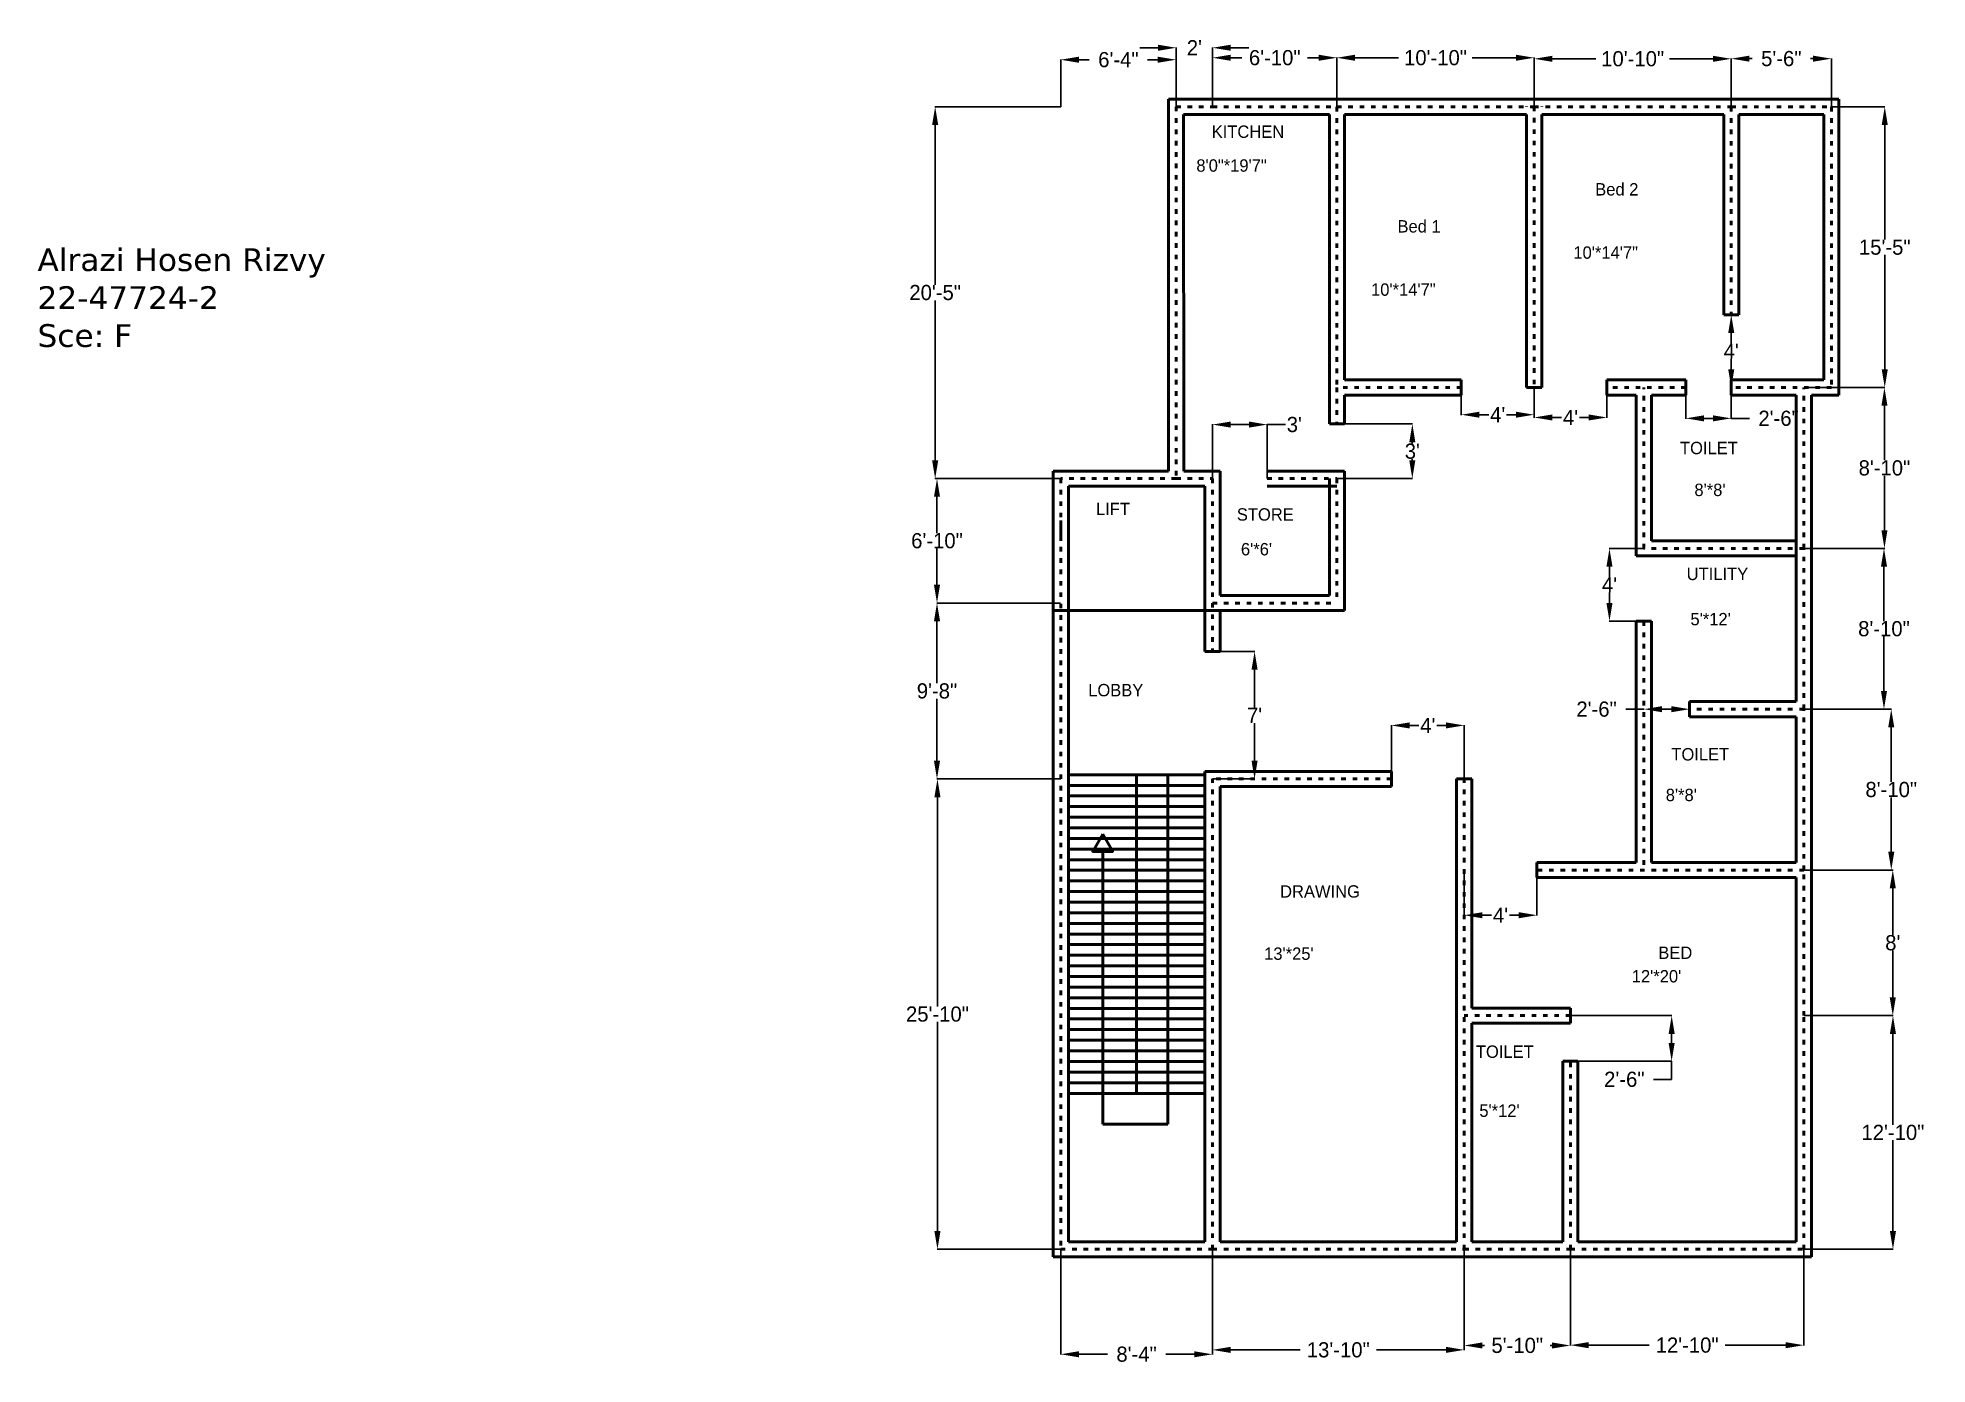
# Model space of a CAD drawing. Header units: inches. Extents: x -199 to 1047, y 53 to 928.
import ezdxf

# ---------------------------------------------------------------- set-up
doc = ezdxf.new("R2010")
doc.units = ezdxf.units.IN
doc.header["$LTSCALE"] = 0.5
doc.header["$MEASUREMENT"] = 0
doc.linetypes.add('ACAD_ISO03W100', pattern=[30, 12, -18])
doc.dimstyles.get("Standard").update_dxf_attribs({"dimtxt": 10, "dimasz": 12, "dimexe": 0.18, "dimexo": 0.0625, "dimgap": 0.09, "dimtad": 0, "dimtih": 1, "dimtoh": 1, "dimdec": 0, "dimzin": 0, "dimdsep": 46, "dimlunit": 3, "dimtxsty": 'Standard', "dimcen": 0.09, "dimadec": 0, "dimazin": 0, "dimtfac": 1, "dimtdec": 0, "dimtofl": 0, "dimtmove": 0, "dimatfit": 3, "dimfxl": 1, "dimtolj": 1, "dimtzin": 0, "dimarcsym": 0})

# ---------------------------------------------------------------- blocks, each defined once
blk = doc.blocks.new('*D2')
at = {"color": 0, "linetype": 'Continuous', "lineweight": -2, "ltscale": 0.5}
for p, q in [((475.6, 882.1), (475.6, 913.3)), ((487.6, 913.1), (494.4, 913.1)), ((539.6, 913.1), (532.9, 913.1)), ((551.6, 882.1), (551.6, 913.3))]:
    blk.add_line(p, q, dxfattribs=at)
at = {"color": 0, "linetype": 'Continuous', "lineweight": 50, "ltscale": 0.5}
for points in [[(487.6, 915.1), (487.6, 911.1), (475.6, 913.1)], [(539.6, 915.1), (539.6, 911.1), (551.6, 913.1)]]:
    blk.add_solid(points, dxfattribs=at)
at = {"layer": 'Defpoints', "color": 0, "linetype": 'Continuous', "lineweight": 50, "ltscale": 0.5}
for p in [(551.6, 913.1), (475.6, 882), (551.6, 882)]:
    blk.add_point(p, dxfattribs=at)
at = {"color": 0, "linetype": 'Continuous', "lineweight": 50, "ltscale": 0.5, "insert": (513.6, 913.1), "char_height": 10, "attachment_point": 5}
blk.add_mtext('\\A1;6\'-4"', dxfattribs=at)
blk = doc.blocks.new('*D3')
at = {"color": 0, "linetype": 'Continuous', "lineweight": -2, "ltscale": 0.5}
for p, q in [((539.7, 921), (527.7, 921)), ((551.7, 882.1), (551.7, 921.2)), ((575.7, 882.1), (575.7, 921.2)), ((587.7, 921), (599.7, 921))]:
    blk.add_line(p, q, dxfattribs=at)
at = {"color": 0, "linetype": 'Continuous', "lineweight": 50, "ltscale": 0.5}
for points in [[(539.7, 923), (539.7, 919), (551.7, 921)], [(587.7, 923), (587.7, 919), (575.7, 921)]]:
    blk.add_solid(points, dxfattribs=at)
at = {"layer": 'Defpoints', "color": 0, "linetype": 'Continuous', "lineweight": 50, "ltscale": 0.5}
for p in [(575.7, 921), (551.7, 882), (575.7, 882)]:
    blk.add_point(p, dxfattribs=at)
at = {"color": 0, "linetype": 'Continuous', "lineweight": 50, "ltscale": 0.5, "insert": (563.7, 921), "char_height": 10, "attachment_point": 5}
blk.add_mtext("\\A1;2'", dxfattribs=at)
blk = doc.blocks.new('*D4')
at = {"color": 0, "linetype": 'Continuous', "lineweight": -2, "ltscale": 0.5}
for p, q in [((575.7, 882.2), (575.7, 914.6)), ((587.7, 914.4), (594.9, 914.4)), ((645.7, 914.4), (638.4, 914.4)), ((657.7, 882.1), (657.7, 914.6))]:
    blk.add_line(p, q, dxfattribs=at)
at = {"color": 0, "linetype": 'Continuous', "lineweight": 50, "ltscale": 0.5}
for points in [[(587.7, 916.4), (587.7, 912.4), (575.7, 914.4)], [(645.7, 916.4), (645.7, 912.4), (657.7, 914.4)]]:
    blk.add_solid(points, dxfattribs=at)
at = {"layer": 'Defpoints', "color": 0, "linetype": 'Continuous', "lineweight": 50, "ltscale": 0.5}
for p in [(657.7, 914.4), (575.7, 882.1), (657.7, 882)]:
    blk.add_point(p, dxfattribs=at)
at = {"color": 0, "linetype": 'Continuous', "lineweight": 50, "ltscale": 0.5, "insert": (616.7, 914.4), "char_height": 10, "attachment_point": 5}
blk.add_mtext('\\A1;6\'-10"', dxfattribs=at)
blk = doc.blocks.new('*D5')
at = {"color": 0, "linetype": 'Continuous', "lineweight": -2, "ltscale": 0.5}
for p, q in [((657.7, 882.2), (657.7, 914.6)), ((669.7, 914.4), (698.4, 914.4)), ((775.7, 914.4), (746.9, 914.4)), ((787.7, 882.2), (787.7, 914.6))]:
    blk.add_line(p, q, dxfattribs=at)
at = {"color": 0, "linetype": 'Continuous', "lineweight": 50, "ltscale": 0.5}
for points in [[(669.7, 916.4), (669.7, 912.4), (657.7, 914.4)], [(775.7, 916.4), (775.7, 912.4), (787.7, 914.4)]]:
    blk.add_solid(points, dxfattribs=at)
at = {"layer": 'Defpoints', "color": 0, "linetype": 'Continuous', "lineweight": 50, "ltscale": 0.5}
for p in [(787.7, 914.4), (657.7, 882.1), (787.7, 882.2)]:
    blk.add_point(p, dxfattribs=at)
at = {"color": 0, "linetype": 'Continuous', "lineweight": 50, "ltscale": 0.5, "insert": (722.7, 914.4), "char_height": 10, "attachment_point": 5}
blk.add_mtext('\\A1;10\'-10"', dxfattribs=at)
blk = doc.blocks.new('*D6')
at = {"color": 0, "linetype": 'Continuous', "lineweight": -2, "ltscale": 0.5}
for p, q in [((787.7, 882.1), (787.7, 913.9)), ((799.7, 913.7), (828.4, 913.7)), ((905.7, 913.7), (876.9, 913.7)), ((917.7, 882.1), (917.7, 913.9))]:
    blk.add_line(p, q, dxfattribs=at)
at = {"color": 0, "linetype": 'Continuous', "lineweight": 50, "ltscale": 0.5}
for points in [[(799.7, 915.7), (799.7, 911.7), (787.7, 913.7)], [(905.7, 915.7), (905.7, 911.7), (917.7, 913.7)]]:
    blk.add_solid(points, dxfattribs=at)
at = {"layer": 'Defpoints', "color": 0, "linetype": 'Continuous', "lineweight": 50, "ltscale": 0.5}
for p in [(917.7, 913.7), (787.7, 882), (917.7, 882)]:
    blk.add_point(p, dxfattribs=at)
at = {"color": 0, "linetype": 'Continuous', "lineweight": 50, "ltscale": 0.5, "insert": (852.7, 913.7), "char_height": 10, "attachment_point": 5}
blk.add_mtext('\\A1;10\'-10"', dxfattribs=at)
blk = doc.blocks.new('*D8')
at = {"color": 0, "linetype": 'Continuous', "lineweight": -2, "ltscale": 0.5}
for p, q in [((475.6, 882.1), (392.6, 882.1)), ((392.8, 870.1), (392.8, 764.7)), ((392.8, 649), (392.8, 754.5)), ((475.6, 637), (392.6, 637))]:
    blk.add_line(p, q, dxfattribs=at)
at = {"color": 0, "linetype": 'Continuous', "lineweight": 50, "ltscale": 0.5}
for points in [[(390.8, 870.1), (394.8, 870.1), (392.8, 882.1)], [(390.8, 649), (394.8, 649), (392.8, 637)]]:
    blk.add_solid(points, dxfattribs=at)
at = {"layer": 'Defpoints', "color": 0, "linetype": 'Continuous', "lineweight": 50, "ltscale": 0.5}
for p in [(392.8, 882.1), (475.6, 882.1), (475.6, 637)]:
    blk.add_point(p, dxfattribs=at)
at = {"color": 0, "linetype": 'Continuous', "lineweight": 50, "ltscale": 0.5, "insert": (392.8, 759.6), "char_height": 10, "attachment_point": 5}
blk.add_mtext('\\A1;20\'-5"', dxfattribs=at)
blk = doc.blocks.new('*D9')
at = {"color": 0, "linetype": 'Continuous', "lineweight": -2, "ltscale": 0.5}
for p, q in [((475.6, 637), (393.8, 637)), ((394, 625), (394, 601.1)), ((394, 567), (394, 590.9)), ((475.5, 555), (393.8, 555))]:
    blk.add_line(p, q, dxfattribs=at)
at = {"color": 0, "linetype": 'Continuous', "lineweight": 50, "ltscale": 0.5}
for points in [[(392, 625), (396, 625), (394, 637)], [(392, 567), (396, 567), (394, 555)]]:
    blk.add_solid(points, dxfattribs=at)
at = {"layer": 'Defpoints', "color": 0, "linetype": 'Continuous', "lineweight": 50, "ltscale": 0.5}
for p in [(475.6, 637), (394, 555), (475.6, 555)]:
    blk.add_point(p, dxfattribs=at)
at = {"color": 0, "linetype": 'Continuous', "lineweight": 50, "ltscale": 0.5, "insert": (394, 596), "char_height": 10, "attachment_point": 5}
blk.add_mtext('\\A1;6\'-10"', dxfattribs=at)
blk = doc.blocks.new('*D10')
at = {"color": 0, "linetype": 'Continuous', "lineweight": -2, "ltscale": 0.5}
for p, q in [((475.4, 555), (393.8, 555)), ((394, 543), (394, 502.1)), ((394, 451), (394, 491.9)), ((475.6, 439), (393.8, 439))]:
    blk.add_line(p, q, dxfattribs=at)
at = {"color": 0, "linetype": 'Continuous', "lineweight": 50, "ltscale": 0.5}
for points in [[(392, 543), (396, 543), (394, 555)], [(392, 451), (396, 451), (394, 439)]]:
    blk.add_solid(points, dxfattribs=at)
at = {"layer": 'Defpoints', "color": 0, "linetype": 'Continuous', "lineweight": 50, "ltscale": 0.5}
for p in [(475.5, 555), (394, 439), (475.6, 439)]:
    blk.add_point(p, dxfattribs=at)
at = {"color": 0, "linetype": 'Continuous', "lineweight": 50, "ltscale": 0.5, "insert": (394, 497), "char_height": 10, "attachment_point": 5}
blk.add_mtext('\\A1;9\'-8"', dxfattribs=at)
blk = doc.blocks.new('*D11')
at = {"color": 0, "linetype": 'Continuous', "lineweight": -2, "ltscale": 0.5}
for p, q in [((475.6, 439), (394.1, 439)), ((394.3, 427), (394.3, 289.1)), ((394.3, 141), (394.3, 278.9)), ((475.6, 129), (394.1, 129))]:
    blk.add_line(p, q, dxfattribs=at)
at = {"color": 0, "linetype": 'Continuous', "lineweight": 50, "ltscale": 0.5}
for points in [[(392.3, 427), (396.3, 427), (394.3, 439)], [(392.3, 141), (396.3, 141), (394.3, 129)]]:
    blk.add_solid(points, dxfattribs=at)
at = {"layer": 'Defpoints', "color": 0, "linetype": 'Continuous', "lineweight": 50, "ltscale": 0.5}
for p in [(475.6, 439), (394.3, 129), (475.6, 129)]:
    blk.add_point(p, dxfattribs=at)
at = {"color": 0, "linetype": 'Continuous', "lineweight": 50, "ltscale": 0.5, "insert": (394.3, 284), "char_height": 10, "attachment_point": 5}
blk.add_mtext('\\A1;25\'-10"', dxfattribs=at)
blk = doc.blocks.new('*D12')
at = {"color": 0, "linetype": 'Continuous', "lineweight": -2, "ltscale": 0.5}
for p, q in [((475.6, 129), (475.6, 59.6)), ((575.6, 129), (575.6, 59.6)), ((487.6, 59.8), (506.4, 59.8)), ((563.6, 59.8), (544.9, 59.8))]:
    blk.add_line(p, q, dxfattribs=at)
at = {"color": 0, "linetype": 'Continuous', "lineweight": 50, "ltscale": 0.5}
for points in [[(487.6, 61.8), (487.6, 57.8), (475.6, 59.8)], [(563.6, 61.8), (563.6, 57.8), (575.6, 59.8)]]:
    blk.add_solid(points, dxfattribs=at)
at = {"layer": 'Defpoints', "color": 0, "linetype": 'Continuous', "lineweight": 50, "ltscale": 0.5}
for p in [(475.6, 129), (575.6, 129), (575.6, 59.8)]:
    blk.add_point(p, dxfattribs=at)
at = {"color": 0, "linetype": 'Continuous', "lineweight": 50, "ltscale": 0.5, "insert": (525.6, 59.8), "char_height": 10, "attachment_point": 5}
blk.add_mtext('\\A1;8\'-4"', dxfattribs=at)
blk = doc.blocks.new('*D13')
at = {"color": 0, "linetype": 'Continuous', "lineweight": -2, "ltscale": 0.5}
for p, q in [((575.6, 129), (575.6, 62.5)), ((741.6, 129), (741.6, 62.5)), ((587.6, 62.7), (633.5, 62.7)), ((729.6, 62.7), (683.7, 62.7))]:
    blk.add_line(p, q, dxfattribs=at)
at = {"color": 0, "linetype": 'Continuous', "lineweight": 50, "ltscale": 0.5}
for points in [[(587.6, 64.7), (587.6, 60.7), (575.6, 62.7)], [(729.6, 64.7), (729.6, 60.7), (741.6, 62.7)]]:
    blk.add_solid(points, dxfattribs=at)
at = {"layer": 'Defpoints', "color": 0, "linetype": 'Continuous', "lineweight": 50, "ltscale": 0.5}
for p in [(575.6, 129), (741.6, 129), (741.6, 62.7)]:
    blk.add_point(p, dxfattribs=at)
at = {"color": 0, "linetype": 'Continuous', "lineweight": 50, "ltscale": 0.5, "insert": (658.6, 62.7), "char_height": 10, "attachment_point": 5}
blk.add_mtext('\\A1;13\'-10"', dxfattribs=at)
blk = doc.blocks.new('*D14')
at = {"color": 0, "linetype": 'Continuous', "lineweight": -2, "ltscale": 0.5}
for p, q in [((811.6, 128.9), (811.6, 65.6)), ((965.6, 129), (965.6, 65.6)), ((823.6, 65.8), (863.5, 65.8)), ((953.6, 65.8), (913.7, 65.8))]:
    blk.add_line(p, q, dxfattribs=at)
at = {"color": 0, "linetype": 'Continuous', "lineweight": 50, "ltscale": 0.5}
for points in [[(823.6, 67.8), (823.6, 63.8), (811.6, 65.8)], [(953.6, 67.8), (953.6, 63.8), (965.6, 65.8)]]:
    blk.add_solid(points, dxfattribs=at)
at = {"layer": 'Defpoints', "color": 0, "linetype": 'Continuous', "lineweight": 50, "ltscale": 0.5}
for p in [(811.6, 129), (965.6, 129), (965.6, 65.8)]:
    blk.add_point(p, dxfattribs=at)
at = {"color": 0, "linetype": 'Continuous', "lineweight": 50, "ltscale": 0.5, "insert": (888.6, 65.8), "char_height": 10, "attachment_point": 5}
blk.add_mtext('\\A1;12\'-10"', dxfattribs=at)
blk = doc.blocks.new('*D15')
at = {"color": 0, "linetype": 'Continuous', "lineweight": -2, "ltscale": 0.5}
for p, q in [((741.6, 128.9), (741.6, 65.5)), ((811.6, 128.9), (811.6, 65.5)), ((753.6, 65.6), (754.9, 65.6)), ((799.6, 65.6), (798.4, 65.6))]:
    blk.add_line(p, q, dxfattribs=at)
at = {"color": 0, "linetype": 'Continuous', "lineweight": 50, "ltscale": 0.5}
for points in [[(753.6, 67.6), (753.6, 63.6), (741.6, 65.6)], [(799.6, 67.6), (799.6, 63.6), (811.6, 65.6)]]:
    blk.add_solid(points, dxfattribs=at)
at = {"layer": 'Defpoints', "color": 0, "linetype": 'Continuous', "lineweight": 50, "ltscale": 0.5}
for p in [(741.6, 129), (811.6, 128.9), (811.6, 65.6)]:
    blk.add_point(p, dxfattribs=at)
at = {"color": 0, "linetype": 'Continuous', "lineweight": 50, "ltscale": 0.5, "insert": (776.6, 65.6), "char_height": 10, "attachment_point": 5}
blk.add_mtext('\\A1;5\'-10"', dxfattribs=at)
blk = doc.blocks.new('*D18')
at = {"color": 0, "linetype": 'Continuous', "lineweight": -2, "ltscale": 0.5}
for p, q in [((741.6, 379), (741.6, 349)), ((789.6, 379), (789.6, 349)), ((753.6, 349.2), (759.7, 349.2)), ((777.6, 349.2), (771.5, 349.2))]:
    blk.add_line(p, q, dxfattribs=at)
at = {"color": 0, "linetype": 'Continuous', "lineweight": 50, "ltscale": 0.5}
for points in [[(753.6, 351.2), (753.6, 347.2), (741.6, 349.2)], [(777.6, 351.2), (777.6, 347.2), (789.6, 349.2)]]:
    blk.add_solid(points, dxfattribs=at)
at = {"layer": 'Defpoints', "color": 0, "linetype": 'Continuous', "lineweight": 50, "ltscale": 0.5}
for p in [(741.6, 379), (789.6, 379), (741.6, 349.2)]:
    blk.add_point(p, dxfattribs=at)
at = {"color": 0, "linetype": 'Continuous', "lineweight": 50, "ltscale": 0.5, "insert": (765.6, 349.2), "char_height": 10, "attachment_point": 5}
blk.add_mtext("\\A1;4'", dxfattribs=at)
blk = doc.blocks.new('*D19')
at = {"color": 0, "linetype": 'Continuous', "lineweight": -2, "ltscale": 0.5}
for p, q in [((693.6, 439.1), (693.6, 474.4)), ((705.6, 474.3), (711.7, 474.3)), ((729.6, 474.3), (723.5, 474.3)), ((741.6, 439.1), (741.6, 474.4))]:
    blk.add_line(p, q, dxfattribs=at)
at = {"color": 0, "linetype": 'Continuous', "lineweight": 50, "ltscale": 0.5}
for points in [[(705.6, 476.3), (705.6, 472.3), (693.6, 474.3)], [(729.6, 476.3), (729.6, 472.3), (741.6, 474.3)]]:
    blk.add_solid(points, dxfattribs=at)
at = {"layer": 'Defpoints', "color": 0, "linetype": 'Continuous', "lineweight": 50, "ltscale": 0.5}
for p in [(741.6, 474.3), (693.6, 439), (741.6, 439)]:
    blk.add_point(p, dxfattribs=at)
at = {"color": 0, "linetype": 'Continuous', "lineweight": 50, "ltscale": 0.5, "insert": (717.6, 474.3), "char_height": 10, "attachment_point": 5}
blk.add_mtext("\\A1;4'", dxfattribs=at)
blk = doc.blocks.new('*D20')
at = {"color": 0, "linetype": 'Continuous', "lineweight": -2, "ltscale": 0.5}
for p, q in [((657.7, 673), (707.6, 673)), ((707.4, 661), (707.4, 660.1)), ((707.4, 649), (707.4, 649.9)), ((657.7, 637), (707.6, 637))]:
    blk.add_line(p, q, dxfattribs=at)
at = {"color": 0, "linetype": 'Continuous', "lineweight": 50, "ltscale": 0.5}
for points in [[(705.4, 661), (709.4, 661), (707.4, 673)], [(705.4, 649), (709.4, 649), (707.4, 637)]]:
    blk.add_solid(points, dxfattribs=at)
at = {"layer": 'Defpoints', "color": 0, "linetype": 'Continuous', "lineweight": 50, "ltscale": 0.5}
for p in [(657.7, 673), (657.7, 637), (707.4, 637)]:
    blk.add_point(p, dxfattribs=at)
at = {"color": 0, "linetype": 'Continuous', "lineweight": 50, "ltscale": 0.5, "insert": (707.4, 655), "char_height": 10, "attachment_point": 5}
blk.add_mtext("\\A1;3'", dxfattribs=at)
blk = doc.blocks.new('*D21')
at = {"color": 0, "linetype": 'Continuous', "lineweight": -2, "ltscale": 0.5}
for p, q in [((575.7, 637.1), (575.7, 672.8)), ((611.7, 637.1), (611.7, 672.8)), ((587.7, 672.6), (599.7, 672.6)), ((611.7, 672.6), (623.7, 672.6))]:
    blk.add_line(p, q, dxfattribs=at)
at = {"color": 0, "linetype": 'Continuous', "lineweight": 50, "ltscale": 0.5}
for points in [[(587.7, 674.6), (587.7, 670.6), (575.7, 672.6)], [(599.7, 674.6), (599.7, 670.6), (611.7, 672.6)]]:
    blk.add_solid(points, dxfattribs=at)
at = {"layer": 'Defpoints', "color": 0, "linetype": 'Continuous', "lineweight": 50, "ltscale": 0.5}
for p in [(611.7, 672.6), (575.7, 637), (611.7, 637)]:
    blk.add_point(p, dxfattribs=at)
at = {"color": 0, "linetype": 'Continuous', "lineweight": 50, "ltscale": 0.5, "insert": (629.6, 672.6), "char_height": 10, "attachment_point": 5}
blk.add_mtext("\\A1;3'", dxfattribs=at)
blk = doc.blocks.new('*D22')
at = {"color": 0, "linetype": 'Continuous', "lineweight": -2, "ltscale": 0.5}
for p, q in [((739.7, 697), (739.7, 678.9)), ((787.7, 697), (787.7, 678.9)), ((751.7, 679.1), (757.8, 679.1)), ((775.7, 679.1), (769.6, 679.1))]:
    blk.add_line(p, q, dxfattribs=at)
at = {"color": 0, "linetype": 'Continuous', "lineweight": 50, "ltscale": 0.5}
for points in [[(751.7, 681.1), (751.7, 677.1), (739.7, 679.1)], [(775.7, 681.1), (775.7, 677.1), (787.7, 679.1)]]:
    blk.add_solid(points, dxfattribs=at)
at = {"layer": 'Defpoints', "color": 0, "linetype": 'Continuous', "lineweight": 50, "ltscale": 0.5}
for p in [(739.7, 697), (787.7, 697), (787.7, 679.1)]:
    blk.add_point(p, dxfattribs=at)
at = {"color": 0, "linetype": 'Continuous', "lineweight": 50, "ltscale": 0.5, "insert": (763.7, 679.1), "char_height": 10, "attachment_point": 5}
blk.add_mtext("\\A1;4'", dxfattribs=at)
blk = doc.blocks.new('*D23')
at = {"color": 0, "linetype": 'Continuous', "lineweight": -2, "ltscale": 0.5}
for p, q in [((887.7, 697), (887.7, 676.5)), ((917.7, 697), (917.7, 676.5)), ((899.7, 676.7), (905.7, 676.7)), ((917.7, 676.7), (929.7, 676.7))]:
    blk.add_line(p, q, dxfattribs=at)
at = {"color": 0, "linetype": 'Continuous', "lineweight": 50, "ltscale": 0.5}
for points in [[(899.7, 678.7), (899.7, 674.7), (887.7, 676.7)], [(905.7, 678.7), (905.7, 674.7), (917.7, 676.7)]]:
    blk.add_solid(points, dxfattribs=at)
at = {"layer": 'Defpoints', "color": 0, "linetype": 'Continuous', "lineweight": 50, "ltscale": 0.5}
for p in [(887.7, 697), (917.7, 697), (917.7, 676.7)]:
    blk.add_point(p, dxfattribs=at)
at = {"color": 0, "linetype": 'Continuous', "lineweight": 50, "ltscale": 0.5, "insert": (948.9, 676.7), "char_height": 10, "attachment_point": 5}
blk.add_mtext('\\A1;2\'-6"', dxfattribs=at)
blk = doc.blocks.new('*D24')
at = {"color": 0, "linetype": 'Continuous', "lineweight": -2, "ltscale": 0.5}
for p, q in [((787.7, 696.9), (787.7, 677.1)), ((835.7, 697), (835.7, 677.1)), ((799.7, 677.3), (805.8, 677.3)), ((823.7, 677.3), (817.6, 677.3))]:
    blk.add_line(p, q, dxfattribs=at)
at = {"color": 0, "linetype": 'Continuous', "lineweight": 50, "ltscale": 0.5}
for points in [[(799.7, 679.3), (799.7, 675.3), (787.7, 677.3)], [(823.7, 679.3), (823.7, 675.3), (835.7, 677.3)]]:
    blk.add_solid(points, dxfattribs=at)
at = {"layer": 'Defpoints', "color": 0, "linetype": 'Continuous', "lineweight": 50, "ltscale": 0.5}
for p in [(787.7, 697), (835.7, 697), (787.7, 677.3)]:
    blk.add_point(p, dxfattribs=at)
at = {"color": 0, "linetype": 'Continuous', "lineweight": 50, "ltscale": 0.5, "insert": (811.7, 677.3), "char_height": 10, "attachment_point": 5}
blk.add_mtext("\\A1;4'", dxfattribs=at)
blk = doc.blocks.new('*D25')
at = {"color": 0, "linetype": 'Continuous', "lineweight": -2, "ltscale": 0.5}
for p, q in [((860.1, 591), (837.2, 591)), ((837.4, 579), (837.4, 572.1)), ((837.4, 555), (837.4, 561.9)), ((860.1, 543), (837.2, 543))]:
    blk.add_line(p, q, dxfattribs=at)
at = {"color": 0, "linetype": 'Continuous', "lineweight": 50, "ltscale": 0.5}
for points in [[(835.4, 579), (839.4, 579), (837.4, 591)], [(835.4, 555), (839.4, 555), (837.4, 543)]]:
    blk.add_solid(points, dxfattribs=at)
at = {"layer": 'Defpoints', "color": 0, "linetype": 'Continuous', "lineweight": 50, "ltscale": 0.5}
for p in [(860.1, 591), (837.4, 543), (860.1, 543)]:
    blk.add_point(p, dxfattribs=at)
at = {"color": 0, "linetype": 'Continuous', "lineweight": 50, "ltscale": 0.5, "insert": (837.4, 567), "char_height": 10, "attachment_point": 5}
blk.add_mtext("\\A1;4'", dxfattribs=at)
blk = doc.blocks.new('*D26')
at = {"color": 0, "linetype": 'Continuous', "lineweight": -2, "ltscale": 0.5}
for p, q in [((860.1, 485), (848.1, 485)), ((860.1, 485.1), (860.1, 485.2)), ((878.1, 485), (872.1, 485)), ((890.1, 485.1), (890.1, 485.2))]:
    blk.add_line(p, q, dxfattribs=at)
at = {"color": 0, "linetype": 'Continuous', "lineweight": 50, "ltscale": 0.5}
for points in [[(872.1, 487), (872.1, 483), (860.1, 485)], [(878.1, 487), (878.1, 483), (890.1, 485)]]:
    blk.add_solid(points, dxfattribs=at)
at = {"layer": 'Defpoints', "color": 0, "linetype": 'Continuous', "lineweight": 50, "ltscale": 0.5}
for p in [(860.1, 485), (860.1, 485), (890.1, 485)]:
    blk.add_point(p, dxfattribs=at)
at = {"color": 0, "linetype": 'Continuous', "lineweight": 50, "ltscale": 0.5, "insert": (828.9, 485), "char_height": 10, "attachment_point": 5}
blk.add_mtext('\\A1;2\'-6"', dxfattribs=at)
blk = doc.blocks.new('*D27')
at = {"color": 0, "linetype": 'Continuous', "lineweight": -2, "ltscale": 0.5}
for p, q in [((917.6, 745), (917.5, 745)), ((917.7, 733), (917.7, 726.1)), ((917.7, 709), (917.7, 715.9)), ((917.6, 697), (917.5, 697))]:
    blk.add_line(p, q, dxfattribs=at)
at = {"color": 0, "linetype": 'Continuous', "lineweight": 50, "ltscale": 0.5}
for points in [[(915.7, 733), (919.7, 733), (917.7, 745)], [(915.7, 709), (919.7, 709), (917.7, 697)]]:
    blk.add_solid(points, dxfattribs=at)
at = {"layer": 'Defpoints', "color": 0, "linetype": 'Continuous', "lineweight": 50, "ltscale": 0.5}
for p in [(917.7, 745), (917.7, 697), (917.7, 697)]:
    blk.add_point(p, dxfattribs=at)
at = {"color": 0, "linetype": 'Continuous', "lineweight": 50, "ltscale": 0.5, "insert": (917.7, 721), "char_height": 10, "attachment_point": 5}
blk.add_mtext("\\A1;4'", dxfattribs=at)
blk = doc.blocks.new('*D28')
at = {"color": 0, "linetype": 'Continuous', "lineweight": -2, "ltscale": 0.5}
for p, q in [((575.7, 523), (603.6, 523)), ((603.4, 511), (603.4, 486.1)), ((603.4, 451), (603.4, 475.9)), ((575.7, 439), (603.6, 439))]:
    blk.add_line(p, q, dxfattribs=at)
at = {"color": 0, "linetype": 'Continuous', "lineweight": 50, "ltscale": 0.5}
for points in [[(601.4, 511), (605.4, 511), (603.4, 523)], [(601.4, 451), (605.4, 451), (603.4, 439)]]:
    blk.add_solid(points, dxfattribs=at)
at = {"layer": 'Defpoints', "color": 0, "linetype": 'Continuous', "lineweight": 50, "ltscale": 0.5}
for p in [(575.7, 523), (575.6, 439), (603.4, 439)]:
    blk.add_point(p, dxfattribs=at)
at = {"color": 0, "linetype": 'Continuous', "lineweight": 50, "ltscale": 0.5, "insert": (603.4, 481), "char_height": 10, "attachment_point": 5}
blk.add_mtext("\\A1;7'", dxfattribs=at)
blk = doc.blocks.new('*D29')
at = {"color": 0, "linetype": 'Continuous', "lineweight": -2, "ltscale": 0.5}
for p, q in [((811.7, 283), (878.6, 283)), ((878.4, 271), (878.4, 265)), ((811.7, 253), (878.6, 253)), ((878.4, 253), (878.4, 241)), ((878.4, 241), (866.4, 241))]:
    blk.add_line(p, q, dxfattribs=at)
at = {"color": 0, "linetype": 'Continuous', "lineweight": 50, "ltscale": 0.5}
for points in [[(876.4, 271), (880.4, 271), (878.4, 283)], [(876.4, 265), (880.4, 265), (878.4, 253)]]:
    blk.add_solid(points, dxfattribs=at)
at = {"layer": 'Defpoints', "color": 0, "linetype": 'Continuous', "lineweight": 50, "ltscale": 0.5}
for p in [(811.6, 283), (811.6, 253), (878.4, 253)]:
    blk.add_point(p, dxfattribs=at)
at = {"color": 0, "linetype": 'Continuous', "lineweight": 50, "ltscale": 0.5, "insert": (847.2, 241), "char_height": 10, "attachment_point": 5}
blk.add_mtext('\\A1;2\'-6"', dxfattribs=at)
blk = doc.blocks.new('*D30')
at = {"color": 0, "linetype": 'Continuous', "lineweight": -2, "ltscale": 0.5}
for p, q in [((983.7, 882), (1019, 882)), ((1018.9, 870), (1018.9, 794.6)), ((1018.9, 709), (1018.9, 784.4)), ((983.7, 697), (1019, 697))]:
    blk.add_line(p, q, dxfattribs=at)
at = {"color": 0, "linetype": 'Continuous', "lineweight": 50, "ltscale": 0.5}
for points in [[(1016.9, 870), (1020.9, 870), (1018.9, 882)], [(1016.9, 709), (1020.9, 709), (1018.9, 697)]]:
    blk.add_solid(points, dxfattribs=at)
at = {"layer": 'Defpoints', "color": 0, "linetype": 'Continuous', "lineweight": 50, "ltscale": 0.5}
for p in [(983.7, 882), (983.7, 697), (1018.9, 697)]:
    blk.add_point(p, dxfattribs=at)
at = {"color": 0, "linetype": 'Continuous', "lineweight": 50, "ltscale": 0.5, "insert": (1018.9, 789.5), "char_height": 10, "attachment_point": 5}
blk.add_mtext('\\A1;15\'-5"', dxfattribs=at)
blk = doc.blocks.new('*D31')
at = {"color": 0, "linetype": 'Continuous', "lineweight": -2, "ltscale": 0.5}
for p, q in [((965.7, 697), (1018.9, 697)), ((1018.7, 685), (1018.7, 649.1)), ((1018.7, 603), (1018.7, 638.9)), ((965.7, 591), (1018.9, 591))]:
    blk.add_line(p, q, dxfattribs=at)
at = {"color": 0, "linetype": 'Continuous', "lineweight": 50, "ltscale": 0.5}
for points in [[(1016.7, 685), (1020.7, 685), (1018.7, 697)], [(1016.7, 603), (1020.7, 603), (1018.7, 591)]]:
    blk.add_solid(points, dxfattribs=at)
at = {"layer": 'Defpoints', "color": 0, "linetype": 'Continuous', "lineweight": 50, "ltscale": 0.5}
for p in [(965.6, 697), (965.6, 591), (1018.7, 591)]:
    blk.add_point(p, dxfattribs=at)
at = {"color": 0, "linetype": 'Continuous', "lineweight": 50, "ltscale": 0.5, "insert": (1018.7, 644), "char_height": 10, "attachment_point": 5}
blk.add_mtext('\\A1;8\'-10"', dxfattribs=at)
blk = doc.blocks.new('*D32')
at = {"color": 0, "linetype": 'Continuous', "lineweight": -2, "ltscale": 0.5}
for p, q in [((965.7, 591), (1018.5, 591)), ((1018.4, 579), (1018.4, 543.1)), ((1018.4, 497), (1018.4, 532.9)), ((965.7, 485), (1018.5, 485))]:
    blk.add_line(p, q, dxfattribs=at)
at = {"color": 0, "linetype": 'Continuous', "lineweight": 50, "ltscale": 0.5}
for points in [[(1016.4, 579), (1020.4, 579), (1018.4, 591)], [(1016.4, 497), (1020.4, 497), (1018.4, 485)]]:
    blk.add_solid(points, dxfattribs=at)
at = {"layer": 'Defpoints', "color": 0, "linetype": 'Continuous', "lineweight": 50, "ltscale": 0.5}
for p in [(965.7, 591), (965.6, 485), (1018.4, 485)]:
    blk.add_point(p, dxfattribs=at)
at = {"color": 0, "linetype": 'Continuous', "lineweight": 50, "ltscale": 0.5, "insert": (1018.4, 538), "char_height": 10, "attachment_point": 5}
blk.add_mtext('\\A1;8\'-10"', dxfattribs=at)
blk = doc.blocks.new('*D34')
at = {"color": 0, "linetype": 'Continuous', "lineweight": -2, "ltscale": 0.5}
for p, q in [((965.7, 485), (1023.4, 485)), ((1023.2, 473), (1023.2, 437.1)), ((1023.2, 391), (1023.2, 426.9)), ((965.7, 379), (1023.4, 379))]:
    blk.add_line(p, q, dxfattribs=at)
at = {"color": 0, "linetype": 'Continuous', "lineweight": 50, "ltscale": 0.5}
for points in [[(1021.2, 473), (1025.2, 473), (1023.2, 485)], [(1021.2, 391), (1025.2, 391), (1023.2, 379)]]:
    blk.add_solid(points, dxfattribs=at)
at = {"layer": 'Defpoints', "color": 0, "linetype": 'Continuous', "lineweight": 50, "ltscale": 0.5}
for p in [(965.7, 485), (965.7, 379), (1023.2, 379)]:
    blk.add_point(p, dxfattribs=at)
at = {"color": 0, "linetype": 'Continuous', "lineweight": 50, "ltscale": 0.5, "insert": (1023.2, 432), "char_height": 10, "attachment_point": 5}
blk.add_mtext('\\A1;8\'-10"', dxfattribs=at)
blk = doc.blocks.new('*D35')
at = {"color": 0, "linetype": 'Continuous', "lineweight": -2, "ltscale": 0.5}
for p, q in [((965.8, 379), (1024.4, 379)), ((1024.2, 367), (1024.2, 336.1)), ((1024.2, 295), (1024.2, 325.9)), ((965.7, 283), (1024.4, 283))]:
    blk.add_line(p, q, dxfattribs=at)
at = {"color": 0, "linetype": 'Continuous', "lineweight": 50, "ltscale": 0.5}
for points in [[(1022.2, 367), (1026.2, 367), (1024.2, 379)], [(1022.2, 295), (1026.2, 295), (1024.2, 283)]]:
    blk.add_solid(points, dxfattribs=at)
at = {"layer": 'Defpoints', "color": 0, "linetype": 'Continuous', "lineweight": 50, "ltscale": 0.5}
for p in [(965.7, 379), (965.6, 283), (1024.2, 283)]:
    blk.add_point(p, dxfattribs=at)
at = {"color": 0, "linetype": 'Continuous', "lineweight": 50, "ltscale": 0.5, "insert": (1024.2, 331), "char_height": 10, "attachment_point": 5}
blk.add_mtext("\\A1;8'", dxfattribs=at)
blk = doc.blocks.new('*D36')
at = {"color": 0, "linetype": 'Continuous', "lineweight": -2, "ltscale": 0.5}
for p, q in [((965.7, 283), (1024.4, 283)), ((1024.3, 271), (1024.3, 211.1)), ((1024.3, 141), (1024.3, 200.9)), ((965.7, 129), (1024.4, 129))]:
    blk.add_line(p, q, dxfattribs=at)
at = {"color": 0, "linetype": 'Continuous', "lineweight": 50, "ltscale": 0.5}
for points in [[(1022.3, 271), (1026.3, 271), (1024.3, 283)], [(1022.3, 141), (1026.3, 141), (1024.3, 129)]]:
    blk.add_solid(points, dxfattribs=at)
at = {"layer": 'Defpoints', "color": 0, "linetype": 'Continuous', "lineweight": 50, "ltscale": 0.5}
for p in [(965.6, 283), (965.6, 129), (1024.3, 129)]:
    blk.add_point(p, dxfattribs=at)
at = {"color": 0, "linetype": 'Continuous', "lineweight": 50, "ltscale": 0.5, "insert": (1024.3, 206), "char_height": 10, "attachment_point": 5}
blk.add_mtext('\\A1;12\'-10"', dxfattribs=at)
blk = doc.blocks.new('*D37')
at = {"color": 0, "linetype": 'Continuous', "lineweight": -2, "ltscale": 0.5}
for p, q in [((917.7, 882.1), (917.7, 913.9)), ((929.7, 913.8), (931.4, 913.8)), ((971.7, 913.8), (969.9, 913.8)), ((983.7, 882.1), (983.7, 913.9))]:
    blk.add_line(p, q, dxfattribs=at)
at = {"color": 0, "linetype": 'Continuous', "lineweight": 50, "ltscale": 0.5}
for points in [[(929.7, 915.8), (929.7, 911.8), (917.7, 913.8)], [(971.7, 915.8), (971.7, 911.8), (983.7, 913.8)]]:
    blk.add_solid(points, dxfattribs=at)
at = {"layer": 'Defpoints', "color": 0, "linetype": 'Continuous', "lineweight": 50, "ltscale": 0.5}
for p in [(983.7, 913.8), (917.7, 882), (983.7, 882)]:
    blk.add_point(p, dxfattribs=at)
at = {"color": 0, "linetype": 'Continuous', "lineweight": 50, "ltscale": 0.5, "insert": (950.7, 913.8), "char_height": 10, "attachment_point": 5}
blk.add_mtext('\\A1;5\'-6"', dxfattribs=at)

msp = doc.modelspace()

# ---------------------------------------------------------------- linework, layer by layer
at = {"linetype": 'Continuous', "lineweight": 50, "ltscale": 0.5}
for p, q in [((546.6, 882.1), (546.6, 887)), ((551.7, 887), (546.6, 887)), ((551.7, 887), (575.7, 887)), ((575.7, 887), (657.7, 887)), ((657.7, 887), (787.7, 887)), ((787.7, 887), (917.7, 887)), ((917.7, 887), (983.7, 887)), ((983.7, 887), (988.7, 887)), ((988.7, 882), (988.7, 887)), ((546.6, 882.1), (546.7, 642)), ((556.6, 877), (575.7, 877)), ((556.6, 877), (556.7, 642)), ((575.7, 877), (652.7, 877)), ((652.7, 877), (652.7, 697)), ((662.7, 877), (782.7, 877)), ((662.7, 877), (662.7, 702)), ((782.7, 882.2), (782.7, 882)), ((782.7, 877), (782.7, 697)), ((792.7, 882.2), (792.7, 882)), ((792.7, 877), (912.7, 877)), ((792.7, 877), (792.7, 697)), ((912.7, 877), (912.7, 745)), ((922.7, 877), (978.7, 877)), ((922.7, 877), (922.7, 745)), ((978.7, 877), (978.7, 702)), ((988.7, 882), (988.7, 697)), ((912.7, 745), (922.7, 745)), ((739.7, 702), (662.7, 702)), ((739.7, 702), (739.7, 692)), ((835.7, 702), (835.7, 692)), ((887.7, 702), (887.7, 692)), ((978.7, 702), (917.7, 702)), ((917.7, 702), (917.7, 692)), ((652.7, 697), (652.7, 673)), ((739.7, 692), (662.7, 692)), ((662.7, 692), (662.7, 673)), ((782.7, 697), (792.7, 697)), ((855.1, 692), (835.7, 692)), ((855.1, 591), (855.1, 692)), ((887.7, 692), (865.1, 692)), ((865.1, 596), (865.1, 692)), ((960.6, 692), (917.7, 692)), ((960.6, 591), (960.6, 692)), ((983.7, 692), (970.6, 692)), ((970.6, 591), (970.6, 692)), ((983.7, 692), (988.7, 692)), ((988.7, 697), (988.7, 692)), ((652.7, 673), (662.7, 673)), ((470.6, 637), (470.6, 642)), ((475.6, 642), (470.6, 642)), ((470.6, 637), (470.6, 555)), ((470.6, 637), (470.6, 129)), ((546.7, 642), (475.6, 642)), ((546.7, 637), (546.7, 637)), ((551.7, 642), (551.7, 642)), ((556.7, 642), (575.7, 642)), ((575.7, 642), (580.7, 642)), ((580.7, 637), (580.7, 642)), ((580.7, 637), (580.7, 560)), ((611.7, 642), (657.7, 642)), ((652.7, 637), (652.7, 560)), ((657.7, 642), (662.7, 642)), ((662.7, 637), (662.7, 642)), ((662.7, 637), (662.7, 555)), ((551.7, 632), (480.6, 632)), ((480.6, 632), (480.6, 555)), ((480.6, 632), (480.6, 444)), ((551.7, 632), (570.7, 632)), ((570.7, 632), (570.7, 555)), ((611.7, 632), (657.7, 632)), ((855.1, 591), (855.1, 586)), ((860.1, 586), (855.1, 586)), ((960.6, 586), (860.1, 586)), ((960.6, 596), (865.1, 596)), ((960.6, 490), (960.6, 591)), ((970.6, 485), (970.6, 591)), ((580.7, 550), (470.6, 550)), ((570.7, 555), (570.7, 523)), ((580.7, 560), (652.7, 560)), ((580.7, 550), (580.7, 523)), ((580.7, 550), (657.7, 550)), ((657.7, 550), (662.7, 550)), ((662.7, 555), (662.7, 550)), ((855.1, 543), (855.1, 384)), ((855.1, 543), (865.1, 543)), ((865.1, 543), (865.1, 384)), ((570.7, 523), (580.7, 523)), ((960.6, 490), (890.1, 490)), ((890.1, 490), (890.1, 480)), ((960.6, 480), (890.1, 480)), ((960.6, 384), (960.6, 480)), ((970.6, 379), (970.6, 485)), ((480.6, 444), (480.6, 434)), ((570.6, 434), (570.6, 444)), ((575.7, 444), (570.6, 444)), ((693.6, 444), (575.7, 444)), ((693.6, 444), (693.6, 434)), ((736.6, 134), (736.6, 439)), ((736.6, 439), (746.6, 439)), ((746.6, 288), (746.6, 439)), ((480.6, 434), (480.6, 134)), ((570.6, 134), (570.6, 434)), ((580.6, 134), (580.6, 434)), ((693.6, 434), (580.6, 434)), ((855.1, 384), (789.6, 384)), ((789.6, 384), (789.6, 374)), ((960.6, 374), (789.6, 374)), ((960.6, 384), (865.1, 384)), ((960.6, 283), (960.6, 374)), ((970.6, 283), (970.6, 379)), ((811.6, 288), (746.6, 288)), ((811.6, 288), (811.6, 278)), ((746.6, 134), (746.6, 278)), ((811.6, 278), (746.6, 278)), ((960.6, 134), (960.6, 283)), ((970.6, 129), (970.6, 283)), ((806.6, 134), (806.6, 253)), ((806.6, 253), (816.6, 253)), ((816.6, 134), (816.6, 253)), ((470.6, 129), (470.6, 124)), ((480.6, 134), (570.6, 134)), ((575.6, 134), (575.6, 134)), ((580.6, 134), (736.6, 134)), ((746.6, 134), (806.6, 134)), ((816.6, 134), (960.6, 134)), ((970.6, 129), (970.6, 124)), ((475.6, 124), (470.6, 124)), ((475.6, 124), (575.6, 124)), ((575.6, 124), (741.6, 124)), ((741.6, 124), (811.6, 124)), ((811.6, 124), (965.6, 124)), ((965.6, 124), (970.6, 124))]:
    msp.add_line(p, q, dxfattribs=at)
at = {"color": 0, "linetype": 'ACAD_ISO03W100', "lineweight": 50, "ltscale": 0.5}
for p, q in [((551.6, 882.1), (551.7, 637)), ((551.7, 882), (575.7, 882)), ((575.7, 882), (657.7, 882)), ((657.7, 882), (787.7, 882)), ((657.7, 882), (657.7, 697)), ((787.7, 882.2), (787.7, 697)), ((787.7, 882), (917.7, 882)), ((917.7, 882), (983.7, 882)), ((917.7, 882), (917.7, 745)), ((983.7, 882), (983.7, 697)), ((657.7, 697), (657.7, 673)), ((739.7, 697), (657.7, 697)), ((887.7, 697), (835.7, 697)), ((860.1, 591), (860.1, 697)), ((983.7, 697), (917.7, 697)), ((965.6, 591), (965.6, 697)), ((551.7, 637), (475.6, 637)), ((475.6, 637), (475.6, 129)), ((475.6, 637), (475.6, 555)), ((551.7, 637), (575.7, 637)), ((575.7, 637), (575.7, 555)), ((611.7, 637), (657.7, 637)), ((657.7, 637), (657.7, 555)), ((965.6, 591), (860.1, 591)), ((965.6, 485), (965.6, 591)), ((575.7, 555), (575.7, 523)), ((575.7, 555), (657.7, 555)), ((860.1, 543), (860.1, 379)), ((965.6, 485), (890.1, 485)), ((965.6, 379), (965.6, 485)), ((575.6, 129), (575.7, 439)), ((693.6, 439), (575.7, 439)), ((741.6, 129), (741.6, 439)), ((965.6, 379), (789.6, 379)), ((965.6, 283), (965.6, 379)), ((811.6, 283), (741.6, 283)), ((965.6, 129), (965.6, 283)), ((811.6, 129), (811.6, 253)), ((475.6, 129), (575.6, 129)), ((575.6, 129), (741.6, 129)), ((741.6, 129), (811.6, 129)), ((811.6, 129), (965.6, 129))]:
    msp.add_line(p, q, dxfattribs=at)
at = {"color": 0, "linetype": 'Continuous', "lineweight": 50, "ltscale": 0.5}
for p, q in [((887.7, 702), (835.7, 702)), ((516.1, 632), (531, 632)), ((475.6, 596), (475.6, 609.3)), ((570.6, 441.8), (480.6, 441.8)), ((525.6, 441.8), (525.6, 231.8)), ((546.3, 441.8), (546.3, 211.5)), ((570.6, 434.8), (480.6, 434.8)), ((570.6, 427.8), (480.6, 427.8)), ((570.6, 420.8), (480.6, 420.8)), ((570.6, 413.8), (480.6, 413.8)), ((570.6, 406.8), (480.6, 406.8)), ((570.6, 399.8), (480.6, 399.8)), ((570.6, 392.8), (480.6, 392.8)), ((503.3, 211.5), (503.3, 391.3)), ((570.6, 385.8), (480.6, 385.8)), ((570.6, 378.8), (480.6, 378.8)), ((570.6, 371.8), (480.6, 371.8)), ((570.6, 364.8), (480.6, 364.8)), ((570.6, 357.8), (480.6, 357.8)), ((570.6, 350.8), (480.6, 350.8)), ((570.6, 343.8), (480.6, 343.8)), ((570.6, 336.8), (480.6, 336.8)), ((570.6, 329.8), (480.6, 329.8)), ((570.6, 322.8), (480.6, 322.8)), ((570.6, 315.8), (480.6, 315.8)), ((570.6, 308.8), (480.6, 308.8)), ((570.6, 301.8), (480.6, 301.8)), ((570.6, 294.8), (480.6, 294.8)), ((570.6, 287.8), (480.6, 287.8)), ((570.6, 280.8), (480.6, 280.8)), ((570.6, 273.8), (480.6, 273.8)), ((570.6, 266.8), (480.6, 266.8)), ((570.6, 259.8), (480.6, 259.8)), ((570.6, 252.8), (480.6, 252.8)), ((570.6, 245.8), (480.6, 245.8)), ((570.6, 238.8), (480.6, 238.8)), ((570.6, 231.8), (480.6, 231.8)), ((546.3, 211.5), (503.3, 211.5))]:
    msp.add_line(p, q, dxfattribs=at)
at = {"color": 2, "linetype": 'ACAD_ISO03W100', "lineweight": 50, "ltscale": 0.5}
msp.add_line((475.6, 439), (475.6, 439), dxfattribs=at)
at = {"color": 0, "linetype": 'Continuous', "lineweight": 50, "ltscale": 0.5}
msp.add_lwpolyline([(503.3, 402.7), (496.7, 391.3), (509.9, 391.3)], close=True, dxfattribs=at)

# ---------------------------------------------------------------- texts
at = {"color": 2, "linetype": 'Continuous', "lineweight": 50, "ltscale": 0.5}
for s, p in [('KITCHEN', (575.1, 861.6)), ('8\'0"*19\'7"', (565, 839.3)), ('Bed 2', (828, 823.6)), (' Bed 1', (694.6, 799.2)), ('10\'*14\'7"', (813.6, 781.9)), ('10\'*14\'7"', (680.2, 757.5)), ('TOILET', (883.9, 653.1)), ("8'*8'", (893.4, 625.5)), ('LIFT', (498.8, 612.9)), ('STORE', (591.7, 609.3)), ("6'*6'", (594.4, 586.4)), ('UTILITY', (888.3, 570.1)), ("5'*12'", (890.8, 540.3)), ('LOBBY', (493.7, 493.5)), ('TOILET', (878.2, 451.2)), ("8'*8'", (874.5, 424.4)), ('DRAWING', (620.2, 360.8)), ("13'*25'", (609.7, 319.8)), ('BED', (869.6, 320.4)), ("12'*20'", (852.1, 304.9)), ('TOILET', (749.3, 255.2)), ("5'*12'", (751.6, 216.3))]:
    msp.add_text(s, height=8.15, dxfattribs=at).set_placement(p)
at = {"color": 2, "linetype": 'Continuous', "lineweight": 50, "ltscale": 0.5, "insert": (-199.1, 788.8), "char_height": 15, "attachment_point": 1}
msp.add_mtext('{\\fVerdana|b0|i0|c0|p34;\\C3;Alrazi Hosen Rizvy\\P22-47724-2\\PSce: F}', dxfattribs=at)

# ---------------------------------------------------------------- dimensions: what is measured, and where the dimension line sits
at = {"color": 4, "linetype": 'Continuous', "lineweight": 50, "ltscale": 0.5}
for base, p1, p2, picture, middle in [((575.7, 921), (551.7, 882), (575.7, 882), '*D3', (563.7, 921)), ((551.6, 913.1), (475.6, 882), (551.6, 882), '*D2', (513.6, 913.1)), ((657.7, 914.4), (575.7, 882.1), (657.7, 882), '*D4', (616.7, 914.4)), ((787.7, 914.4), (657.7, 882.1), (787.7, 882.2), '*D5', (722.7, 914.4)), ((917.7, 913.7), (787.7, 882), (917.7, 882), '*D6', (852.7, 913.7)), ((983.7, 913.8), (917.7, 882), (983.7, 882), '*D37', (950.7, 913.8)), ((787.7, 679.1), (739.7, 697), (787.7, 697), '*D22', (763.7, 679.1)), ((787.7, 677.3), (835.7, 697), (787.7, 697), '*D24', (811.7, 677.3)), ((917.7, 676.7), (887.7, 697), (917.7, 697), '*D23', (948.9, 676.7)), ((611.7, 672.6), (575.7, 637), (611.7, 637), '*D21', (629.6, 672.6)), ((860.1, 485), (890.1, 485), (860.1, 485), '*D26', (828.9, 485)), ((741.6, 474.3), (693.6, 439), (741.6, 439), '*D19', (717.6, 474.3)), ((741.6, 349.2), (789.6, 379), (741.6, 379), '*D18', (765.6, 349.2)), ((575.6, 59.8), (475.6, 129), (575.6, 129), '*D12', (525.6, 59.8)), ((741.6, 62.7), (575.6, 129), (741.6, 129), '*D13', (658.6, 62.7)), ((811.6, 65.6), (741.6, 129), (811.6, 128.9), '*D15', (776.6, 65.6)), ((965.6, 65.8), (811.6, 129), (965.6, 129), '*D14', (888.6, 65.8))]:
    dim = msp.add_linear_dim(base=base, p1=p1, p2=p2, dimstyle='Standard', dxfattribs=at)
    dim.commit()
    dim.dimension.update_dxf_attribs({"geometry": picture, "text_midpoint": middle})
for base, p1, p2, picture, middle in [((392.8, 882.1), (475.6, 637), (475.6, 882.1), '*D8', (392.8, 759.6)), ((1018.9, 697), (983.7, 882), (983.7, 697), '*D30', (1018.9, 789.5)), ((917.7, 697), (917.7, 745), (917.7, 697), '*D27', (917.7, 721)), ((1018.7, 591), (965.6, 697), (965.6, 591), '*D31', (1018.7, 644)), ((707.4, 637), (657.7, 673), (657.7, 637), '*D20', (707.4, 655)), ((394, 555), (475.6, 637), (475.6, 555), '*D9', (394, 596)), ((837.4, 543), (860.1, 591), (860.1, 543), '*D25', (837.4, 567)), ((1018.4, 485), (965.7, 591), (965.6, 485), '*D32', (1018.4, 538)), ((394, 439), (475.5, 555), (475.6, 439), '*D10', (394, 497)), ((603.4, 439), (575.7, 523), (575.6, 439), '*D28', (603.4, 481)), ((394.3, 129), (475.6, 439), (475.6, 129), '*D11', (394.3, 284)), ((1024.2, 283), (965.7, 379), (965.6, 283), '*D35', (1024.2, 331)), ((878.4, 253), (811.6, 283), (811.6, 253), '*D29', (847.2, 241)), ((1024.3, 129), (965.6, 283), (965.6, 129), '*D36', (1024.3, 206))]:
    dim = msp.add_linear_dim(base=base, p1=p1, p2=p2, angle=90, dimstyle='Standard', dxfattribs=at)
    dim.commit()
    dim.dimension.update_dxf_attribs({"geometry": picture, "text_midpoint": middle})
dim = msp.add_aligned_dim(p1=(965.7, 485), p2=(965.7, 379), distance=57.6, dimstyle='Standard', dxfattribs=at)
dim.commit()
dim.dimension.update_dxf_attribs({"geometry": '*D34', "text_midpoint": (1023.2, 432)})

doc.saveas('drawing.dxf')
